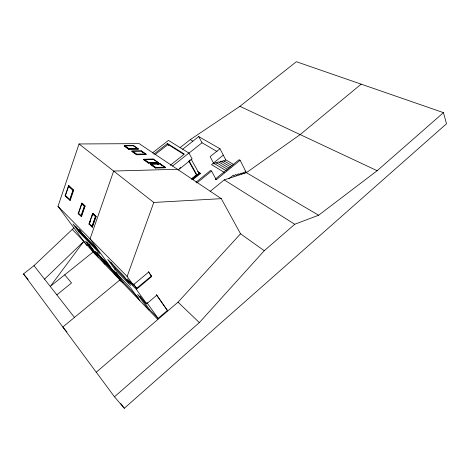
<?xml version="1.0" encoding="UTF-8"?>
<svg xmlns="http://www.w3.org/2000/svg" width="470" height="470" viewBox="0 0 470 470"><rect width="100%" height="100%" fill="white"/><g stroke="black" fill="none" stroke-linecap="round" stroke-linejoin="round"><path stroke-width="0.7" d="M124.215 145.688L124.156 146.117L128.692 149.296L138.198 149.202L138.262 148.773L133.656 145.624L124.215 145.688L128.751 148.867L138.262 148.773M128.692 149.296L128.751 148.867M131.835 151.023L131.77 151.458L136.482 154.759L146.105 154.612L146.17 154.178L141.388 150.911L131.835 151.023L136.541 154.319L146.17 154.178M133.597 146.047L133.656 145.624M136.482 154.759L136.541 154.319M141.388 150.911L141.323 151.34L143.115 152.568M143.597 159.254L143.532 159.7L148.508 163.19L158.308 162.972L158.378 162.526L153.32 159.072L143.597 159.254L148.579 162.738L158.378 162.526M148.508 163.19L148.579 162.738M150.353 163.983L150.288 164.435L155.429 168.043L165.322 167.778L165.393 167.326L160.176 163.76L150.353 163.983L155.5 167.584L165.393 167.326M153.255 159.512L153.32 159.072M155.429 168.043L155.5 167.584M160.106 164.206L160.176 163.76M87.056 245.81L57.992 206.295L79.042 143.961L139.179 143.638L221.294 198.663L240.528 233.796L264.263 250.71L294.761 224.266L318.613 215.231L377.157 170.716L443.457 112.641L446.5 123.757L124.286 408.283L114.469 396.803L23.5 273.934L33.999 265.65L73.855 227.915M65.148 195.743L68.538 185.721L68.949 185.797L73.684 190.18L70.236 200.32L65.148 195.743L70.236 200.32M68.273 187.8L68.949 185.797M69.819 200.243L73.273 190.103L68.538 185.721M78.208 213.568L81.774 203.181L82.197 203.257L85.158 206.036L81.557 216.494L78.208 213.568L81.557 216.494M81.134 216.423L84.729 205.966L81.774 203.181M88.93 224.049L92.625 213.38L93.054 213.456L96.197 216.406L92.461 227.145L88.93 224.049L89.359 224.114L90.516 220.783M92.132 216.118L93.054 213.456M92.032 227.081L95.763 216.329L92.625 213.38M133.204 284.949L127.235 278.857L130.378 283.251L136.359 289.367L151.757 276.507L148.708 272.048L133.204 284.949L127.135 276.448L153.778 202.458L221.294 198.663M114.469 396.803L199.351 322.596L264.263 250.71M96.262 372.211L178.03 302.169L240.528 233.796M44.544 279.145L83.801 241.386L72.133 229.266M139.942 296.1L149.413 309.331L158.126 318.378L167.343 310.488L156.404 294.725L167.79 310.934L167.343 310.488M149.413 309.331L148.702 309.936L137.569 294.408L146.658 303.785L156.851 295.166M130.337 281.53L136.676 288.292L151.311 276.078L151.757 276.507M130.378 283.251L131.124 282.629M138.644 298.15L123.263 282.176L122.588 282.734L113.699 270.473L130.924 288.286L139.931 300.8M119.903 279.938L62.816 327.038L66.999 331.99M361.171 84.154L300.16 134.59L246.38 172.678L224.225 179.887L210.137 191.419M228.825 178.817L233.355 175.104L233.866 176.08L235.887 174.423L236.387 175.392L238.402 173.741L238.901 174.711L240.91 173.06L241.404 174.029L243.407 172.384L243.901 173.354L245.892 171.709L244.876 171.109M114.803 269.21L130.572 285.419L123.428 275.461L107.748 259.446L114.803 269.21L115.508 268.629L129.268 282.723M240.117 160.27L239.095 159.688L215.266 179.105L216.247 179.734L240.117 160.27L246.38 172.678L318.613 215.231M216.488 163.343L218.444 161.762L229.049 168.125M219.431 162.314L220.894 161.134L230.899 167.097M56.823 294.86L71.528 282.964L64.707 274.827M195.937 182.295L210.572 170.457L211.559 171.074L216.247 179.734M196.901 182.942L211.559 171.074M223.826 161.445L225.764 159.876L233.778 164.588M95.815 253.442L95.281 254.241L95.986 253.677L95.674 253.289L95.251 253.63L87.32 242.761M191.319 178.97L196.419 174.858L188.864 161.38M191.795 179.041L198.986 173.248L191.12 159.118M192.089 179.399L199.991 173.03L200.338 173.659L193.011 179.575M223.297 155.135L211.553 164.618L224.272 172.431M225.764 159.876L219.972 148.743L210.108 156.657L214.026 163.977L215.983 162.391L227.562 169.394M93.101 252.02L50.249 286.447L83.801 241.386L93.101 252.02L157.85 319.453M89.876 245.622L85.54 241.139L94.435 253.271L95.069 252.76L97.76 255.557M179.499 168.378L180.621 167.484M190.068 159.953L189.022 160.787L196.924 174.905M178.195 169.999L192.136 158.889L188.905 153.067L168.46 140.407L152.386 152.95M170.234 165.299L184.375 154.101L167.49 143.503L153.913 154.113M172.537 166.057L188.905 153.067M188.94 153.161L202.03 142.774L217.04 151.505M182.642 149.254L198.71 136.57L219.972 148.743M78.643 231.739L99.875 253.542L94.065 245.552L72.968 224.002L78.643 231.739L79.295 231.222L97.513 249.864M180.086 147.65L190.274 139.625L239.923 106.332L296.364 61.717L443.457 112.641M155.041 154.624L168.037 144.46L183.717 154.325M177.419 169.265L113.658 171.057L90.064 238.842L120.908 281.313M157.303 164.271L158.707 164.242M150.476 159.565L151.869 159.542M95.763 216.329L96.197 216.406M84.729 205.966L85.158 206.036M73.273 190.103L73.684 190.18M239.923 106.332L377.157 170.716M190.274 139.625L192.724 141.071M232.115 165.704L223.332 160.505L221.388 162.074L220.894 161.134M213.515 163.031L226.276 170.792M224.225 179.887L294.761 224.266M197.612 171.491L199.991 173.03M198.534 172.49L200.338 173.659M136.47 148.021L138.198 149.202M161.269 164.999L162.426 165.792M79.042 143.961L153.778 202.458M178.03 302.169L199.351 322.596M90.393 225.124L92.461 227.145M57.992 206.295L127.135 276.448M81.11 232.057L84.342 236.304L80.223 230.764M79.201 230.97L82.973 234.824L78.984 229.372M79.248 231.093L83.378 235.323M83.83 235.781L97.572 249.846M147.392 303.162L146.951 302.709L158.126 318.378M103.594 259.44L108.012 263.999M86.856 242.755L95.281 254.241M100.985 257.531L110.338 267.201M103.271 260.668L112.641 270.379M96.121 253.712L89.112 244.447M113.946 272.5L105.356 263.582L104.704 264.105L95.287 251.215L106.925 263.241L116.448 276.337M94.435 253.271L98.812 257.824L89.147 244.67M23.5 273.934L28.106 279.427M33.999 265.65L74.46 317.426M120.808 403.601L124.286 408.283M75.641 226.164L79.295 231.222M79.348 229.807L83.789 235.817M97.231 252.443L105.544 263.782M116.072 272.248L123.263 282.176M110.949 262.313L115.508 268.629M133.527 283.874L136.676 288.292M136.359 289.367L146.658 303.785M148.256 271.619L151.311 276.078M167.49 143.503L168.689 145.606M198.71 136.57L202.03 142.774M68.567 186.308L65.459 195.485L69.789 199.644L72.944 190.368L68.567 186.308M81.815 203.91L78.608 213.263L81.087 215.683L84.324 206.277L81.815 203.91M92.666 214.02L89.282 223.791L91.985 226.428L95.404 216.6L92.666 214.02M164.747 167.179L155.693 167.414L150.999 164.13L159.988 163.924L164.747 167.179M157.738 162.385L148.779 162.579L144.225 159.395L153.132 159.23L157.738 162.385M145.553 154.037L136.746 154.166L132.446 151.158L141.194 151.058L145.553 154.037M137.657 148.638L128.956 148.72L124.814 145.823L133.457 145.765L137.657 148.638"/></g></svg>
